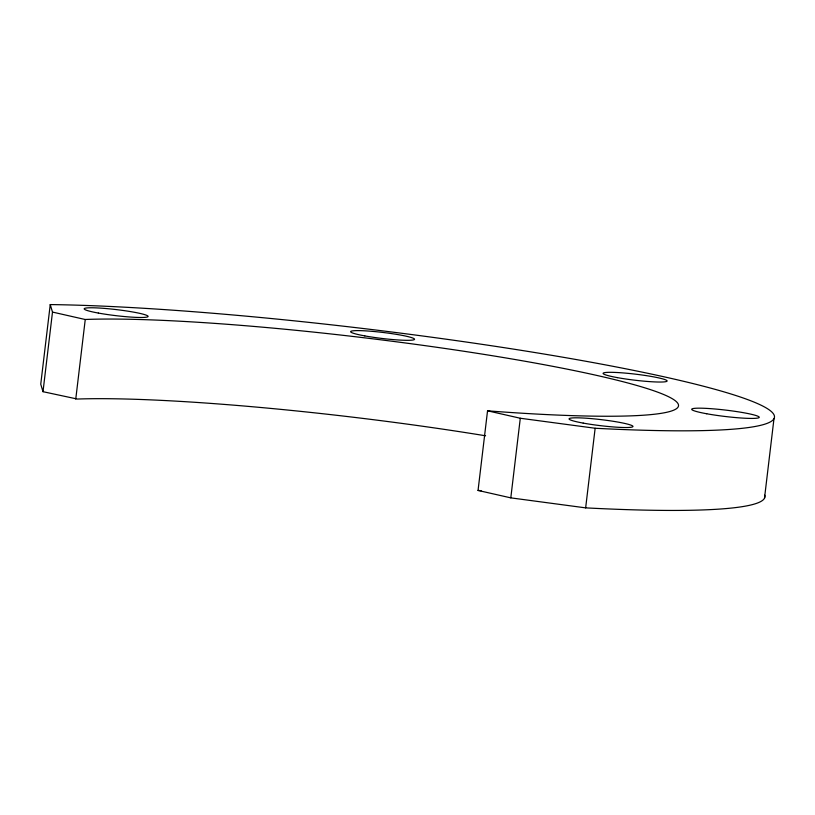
<?xml version="1.0" encoding="UTF-8"?>
<svg xmlns="http://www.w3.org/2000/svg" width="815" height="815" viewBox="0 0 815 815"><rect width="100%" height="100%" fill="white"/><g stroke="black" fill="none" stroke-linecap="round" stroke-linejoin="round"><path stroke-width="1.22" d="M764.755 495.184A418.818 39.415 6.8 0 1 585.649 507.867L510.801 497.863L478.048 490.436L487.543 410.811L520.296 418.248L595.144 428.252A418.818 39.415 6.8 0 0 671.203 378.415A418.818 39.415 6.8 0 0 50.245 304.576L40.75 384.191L43.001 391.689L77.354 399.044A322.17 30.318 6.8 0 1 485.597 435.791M43.001 391.689L52.496 312.074L50.245 304.576M75.754 399.126L85.249 319.511L86.848 319.419A322.17 30.318 6.8 0 1 599.045 375.929A322.17 30.318 6.8 0 1 490.62 411.066L487.543 410.811M510.801 497.863L520.296 418.248M585.649 507.867L595.144 428.252M764.501 498.189L773.995 418.574M478.048 490.436L481.125 490.681M52.496 312.074L85.249 319.511M98.34 313.062A32.213 3.036 6.8 0 0 148.035 316.597A32.213 3.036 6.8 0 0 101.957 308.213A32.213 3.036 6.8 0 0 98.34 313.062M364.784 335.902A32.213 3.036 6.8 0 0 414.478 339.437A32.213 3.036 6.8 0 0 368.4 331.053A32.213 3.036 6.8 0 0 364.784 335.902M617.352 377.62A32.213 3.036 6.8 0 0 667.047 381.145A32.213 3.036 6.8 0 0 620.969 372.761A32.213 3.036 6.8 0 0 617.352 377.62M706.697 413.755A34.026 3.199 6.8 0 0 759.183 417.494A34.026 3.199 6.8 0 0 710.517 408.641A34.026 3.199 6.8 0 0 706.697 413.755M583.214 423.107A32.213 3.036 6.8 0 0 632.909 426.642A32.213 3.036 6.8 0 0 586.831 418.258A32.213 3.036 6.8 0 0 583.214 423.107"/></g></svg>
